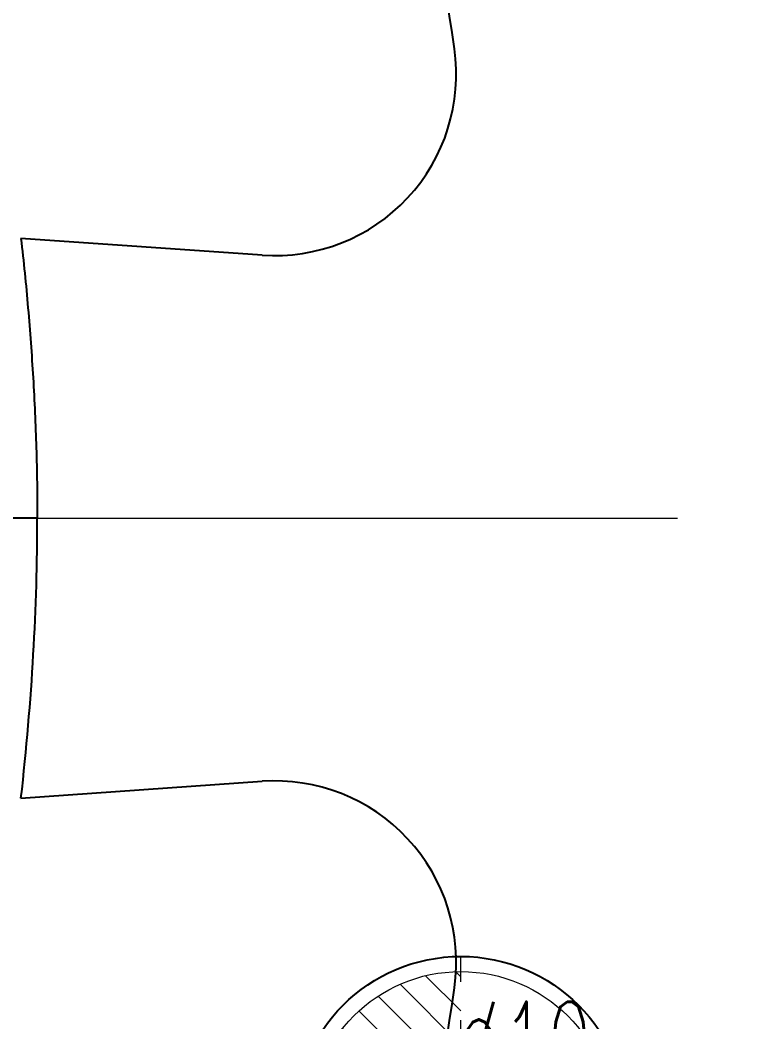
# Model space of a CAD drawing. Header units: millimetres. Extents: x 2519 to 3162, y 2051 to 2506.
# Drawn here: x 2907.84 to 2932.11, y 2262.88 to 2296.04 of the extents above; entities that cross this region are included whole.
import ezdxf
from ezdxf.enums import TextEntityAlignment as Align
from ezdxf.lldxf.tags import DXFTag

# ---------------------------------------------------------------- set-up
doc = ezdxf.new("R2010")
doc.units = ezdxf.units.MM
doc.linetypes.add('CENTER', pattern=[50.8, 31.75, -6.35, 6.35, -6.35])
doc.layers.add('20', color=7, linetype='Continuous', true_color=0xffffff)
for name, color, linetype, lineweight in [('dim', 82, 'Continuous', 9), ('epin', 13, 'Continuous', 9), ('insert', 85, 'Continuous', 20)]:
    doc.layers.add(name, color=color, linetype=linetype, lineweight=lineweight)
doc.styles.add('Capful-A', font='')
doc.styles.add('TXT05', font='txt.shx', dxfattribs={"width": 0.5, "bigfont": 'gbcbig.shx'})
doc.styles.get('Capful-A').set_extended_font_data('Microsoft YaHei')
tags = doc.linetypes.add('DASHED', pattern=[25.72, 12.86, -12.86]).pattern_tags.tags
tags[6:7] = [DXFTag(74, 4), DXFTag(75, 0), DXFTag(340, '0'), DXFTag(46, 0.0), DXFTag(50, 0.0), DXFTag(44, 0.0), DXFTag(45, 0.0)]
tags[4:5] = [DXFTag(74, 4), DXFTag(75, 0), DXFTag(340, '0'), DXFTag(46, 0.0), DXFTag(50, 0.0), DXFTag(44, 0.0), DXFTag(45, 0.0)]
doc.dimstyles.new('Capful-A-2.5', dxfattribs={"dimscale": 2.5, "dimtxt": 2.5, "dimasz": 2.5, "dimexe": 1.5, "dimexo": 1, "dimgap": 1.5, "dimtad": 0, "dimdsep": 46, "dimtxsty": 'Capful-A', "dimcen": 0, "dimclrt": 2, "dimazin": 2, "dimtfac": 1, "dimtmove": 0, "dimatfit": 3, "dimfxl": 0, "dimtolj": 1, "dimtzin": 0, "dimarcsym": 0})

# ---------------------------------------------------------------- blocks, each defined once
blk = doc.blocks.new('epin_ejp_10')
at = {"layer": 'epin'}
h = blk.add_hatch(dxfattribs=at)
h.set_pattern_fill('_ANSI31', color=123, scale=0.25, angle=90)
h.set_pattern_definition([(135, (-3738.4753, 4034.3883), (-0.56126601, -0.56126601), [])])
h.paths.add_polyline_path([(0, 5, 0.414214), (-5, 0), (0, 0)])
h.paths.add_polyline_path([(5, 0), (0, 0), (0, -5, 0.414214)])
at = {"layer": 'epin', "color": 1, "linetype": 'CENTER', "ltscale": 0.2}
for p, q in [((0, -5.5), (0, 5.5)), ((-5.5, 0), (5.5, 0))]:
    blk.add_line(p, q, dxfattribs=at)
at = {"layer": 'epin'}
blk.add_circle((0, 0), 5, dxfattribs=at)
at = {"layer": 'epin', "color": 6, "style": 'TXT05', "width": 0.5}
blk.add_text('%%c10', height=3.5, dxfattribs=at).set_placement((2.096, 2.25), align=Align.MIDDLE)
blk = doc.blocks.new('*D203')
at = {"layer": 'Defpoints', "color": 0, "transparency": 16777216}
for p in [(2813.414, 2279.55), (2993.414, 2279.55)]:
    blk.add_point(p, dxfattribs=at)
at = {"layer": 'dim', "color": 0, "lineweight": -2, "transparency": 16777216}
blk.add_line((2994.663, 2279.55), (3004.881, 2279.55), dxfattribs=at)
at = {"layer": 'dim', "color": 2, "transparency": 16777216, "insert": (3008.192, 2279.55), "char_height": 6.25, "attachment_point": 5, "style": 'Capful-A', "bg_fill": 3, "box_fill_scale": 1.1, "bg_fill_color": 256, "bg_fill_true_color": 13158600, "bg_fill_transparency": 0}
blk.add_mtext('\\A1;0', dxfattribs=at)
at = {"layer": 'Defpoints', "color": 0, "transparency": 16777216}
blk.add_point((3004.881, 2279.55), dxfattribs=at)

msp = doc.modelspace()

# ---------------------------------------------------------------- linework, layer by layer
at = {"layer": '20', "color": 7, "linetype": 'Continuous'}
for p, q in [((2915.846, 2288.255), (2907.874, 2288.812)), ((2908.414, 2279.55), (2906.404, 2279.55)), ((2907.874, 2270.288), (2915.846, 2270.845))]:
    msp.add_line(p, q, dxfattribs=at)
at = {"layer": '20', "color": 8, "linetype": 'DASHED', "ltscale": 0.3}
msp.add_circle((2922.414, 2259.55), 5.5, dxfattribs=at)
at = {"layer": '20', "color": 7, "linetype": 'Continuous'}
for centre, radius, start, end in [((2813.414, 2279.55), 109.894, 8.12853, 17.24261), ((2916.264, 2294.24), 6, 266, 8.1285), ((2916.264, 2264.86), 6, 351.8715, 94), ((2813.414, 2279.55), 109.894, 342.75739, 351.87147)]:
    msp.add_arc(centre, radius, start, end, dxfattribs=at)
msp.add_open_spline([(2907.874, 2288.812), (2907.962, 2288.045), (2908.039, 2287.277), (2908.172, 2285.739), (2908.228, 2284.968), (2908.32, 2283.425), (2908.354, 2282.652), (2908.402, 2281.103), (2908.414, 2280.327), (2908.414, 2279.55)], degree=3, knots=[0, 0, 0, 0, 0.25, 0.25, 0.5, 0.5, 0.75, 0.75, 1, 1, 1, 1], dxfattribs=at)
msp.add_open_spline([(2907.874, 2270.288), (2908.242, 2273.523), (2908.414, 2276.641), (2908.414, 2279.55)], degree=3, dxfattribs=at)
at = {"layer": 'insert', "color": 1, "linetype": 'CENTER', "ltscale": 0.88}
msp.add_line((2633.414, 2279.55), (2993.414, 2279.55), dxfattribs=at)

# ---------------------------------------------------------------- block references
at = {"layer": 'epin'}
msp.add_blockref('epin_ejp_10', (2922.414, 2259.55), dxfattribs=at)

# ---------------------------------------------------------------- next in the draw order: dimensions: what is measured, and where the dimension line sits
at = {"layer": 'dim'}
dim = msp.add_ordinate_dim(feature_location=(2993.413741392, 2279.550093588), offset=(11.467154623, 0), dtype=0, origin=(2813.413741392, 2279.550093588), dimstyle='Capful-A-2.5', override={"dimasz": 2, "dimexe": 0.49975, "dimexo": 0.49975, "dimgap": 0.49975}, dxfattribs=at)
dim.commit()
dim.dimension.update_dxf_attribs({"geometry": '*D203', "text_midpoint": (3008.192085089, 2279.550093588)})

doc.saveas('drawing.dxf')
